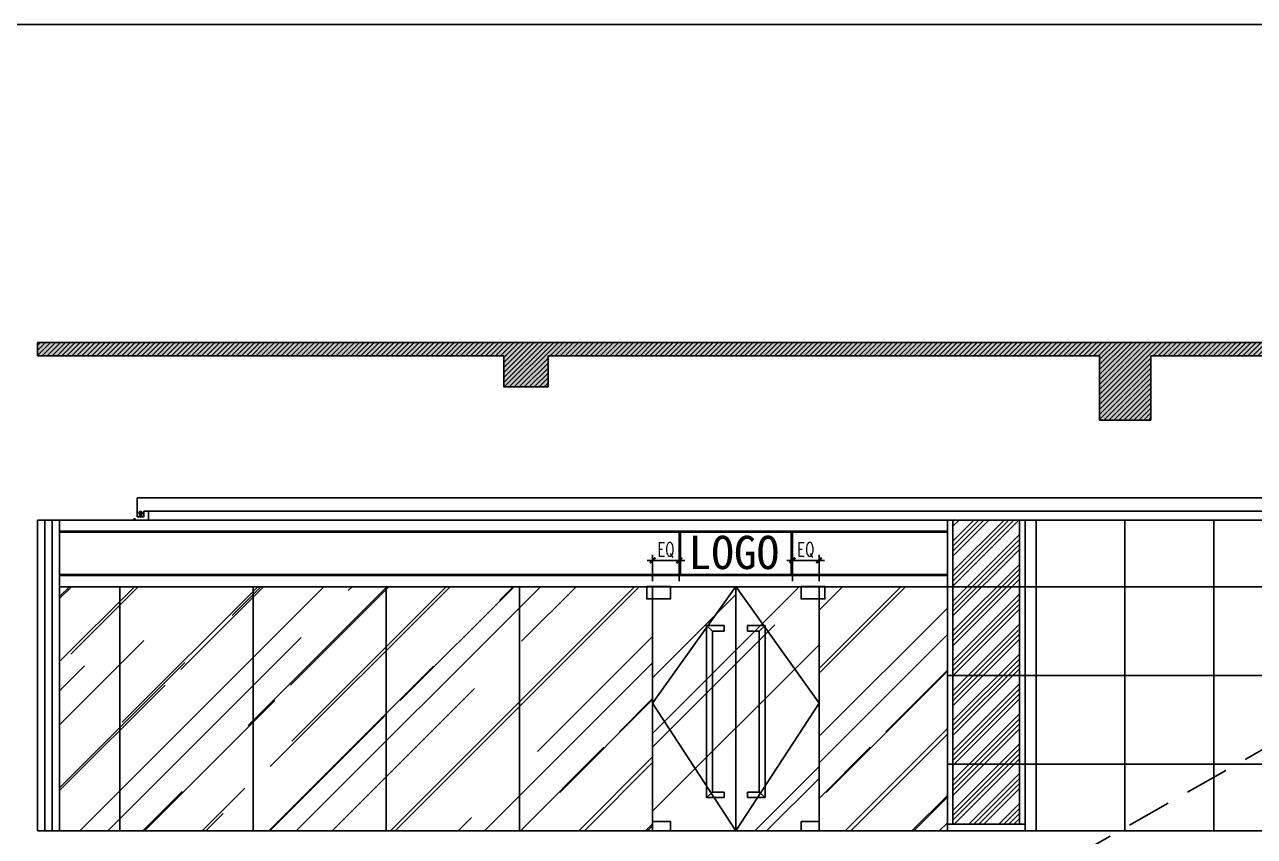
# Model space of a CAD drawing. Header units: millimetres. Extents: x 110215 to 630040, y -488650 to 141897.
# Drawn here: x 155548 to 166630, y 134583 to 141897 of the extents above; entities that cross this region are included whole.
import ezdxf
from ezdxf.xclip import XClip

# ---------------------------------------------------------------- set-up
doc = ezdxf.new("R2010")
doc.units = ezdxf.units.MM
doc.header["$LTSCALE"] = 1000
doc.header["$XCLIPFRAME"] = 0
doc.linetypes.add('_DASH', pattern=[0.6, 0.4, -0.2])
doc.layers.get('Defpoints').update_dxf_attribs({"color": 2})
for name, color, linetype in [('0-140b立面看线', 3, 'Continuous'), ('0-140c立面材料填充', 250, 'Continuous'), ('0-140d立面材料分隔', 146, 'Continuous'), ('0-140立面图剖切线', 4, 'Continuous')]:
    doc.layers.add(name, color=color, linetype=linetype)
doc.styles.add('TXT', font='txt.shx', dxfattribs={"width": 0.7})
doc.styles.add('繁黑体', font='simhei.ttf')
doc.styles.add('黑体', font='simhei.ttf')
doc.dimstyles.new('50', dxfattribs={"dimscale": 50, "dimtxt": 3, "dimasz": 0.6, "dimexe": 0.6, "dimexo": 0.6, "dimtad": 1, "dimdec": 0, "dimdsep": 46, "dimtxsty": '黑体', "dimblk1": 'ARCHTICK', "dimblk2": 'ARCHTICK', "dimsah": 1, "dimcen": 0, "dimdle": 1, "dimclrd": 251, "dimclre": 251, "dimclrt": 2, "dimadec": 0, "dimazin": 0, "dimtfac": 1, "dimtdec": 0, "dimtix": 1, "dimtmove": 2, "dimatfit": 3, "dimldrblk": 'DOT', "dimfxl": 0, "dimtolj": 1, "dimtzin": 0, "dimarcsym": 0})
doc.dimstyles.new('副本 1-50', dxfattribs={"dimscale": 50, "dimtxt": 2.5, "dimasz": 1, "dimexe": 1, "dimexo": 1, "dimgap": 0.6, "dimtad": 1, "dimdec": 0, "dimrnd": 5, "dimzin": 0, "dimdsep": 46, "dimtxsty": 'TXT', "dimblk": 'ARCHTICK', "dimcen": 4, "dimdle": 1, "dimclrd": 3, "dimclre": 3, "dimclrt": 3, "dimadec": 0, "dimazin": 0, "dimtfac": 1, "dimtdec": 0, "dimtix": 1, "dimtmove": 2, "dimatfit": 3, "dimldrblk": 'ARCHTICK', "dimfxl": 0, "dimtolj": 1, "dimtzin": 0, "dimarcsym": 0})

# ---------------------------------------------------------------- blocks, each defined once
blk = doc.blocks.new('_ArchTick')
at = {"color": 0, "linetype": 'ByBlock', "const_width": 0.4}
blk.add_lwpolyline([(-0.5, -0.5), (0.5, 0.5)], dxfattribs=at)
blk = doc.blocks.new('*D130')
at = {"color": 3, "lineweight": -2, "transparency": 16777216}
for p, q in [((2433621, 314332), (2433281, 314332)), ((2433331, 314145), (2433331, 314382)), ((2433571, 314145), (2433571, 314382))]:
    blk.add_line(p, q, dxfattribs=at)
at = {"layer": 'Defpoints', "color": 0, "transparency": 16777216}
for p in [(2433331, 314332), (2433331, 314095), (2433571, 314095)]:
    blk.add_point(p, dxfattribs=at)
at = {"color": 3, "lineweight": -2, "transparency": 16777216, "xscale": 50, "yscale": 50, "zscale": 50, "rotation": 180}
blk.add_blockref('_ArchTick', (2433331, 314332), dxfattribs=at)
at = {"color": 3, "lineweight": -2, "transparency": 16777216, "xscale": 50, "yscale": 50, "zscale": 50}
blk.add_blockref('_ArchTick', (2433571, 314332), dxfattribs=at)
at = {"color": 3, "transparency": 16777216, "insert": (2433451, 314425), "char_height": 125, "attachment_point": 5, "style": 'TXT'}
blk.add_mtext('\\A1;EQ', dxfattribs=at)
blk = doc.blocks.new('*D131')
at = {"color": 3, "lineweight": -2, "transparency": 16777216}
for p, q in [((2432021, 314332), (2432361, 314332)), ((2432071, 314145), (2432071, 314382)), ((2432311, 314145), (2432311, 314382))]:
    blk.add_line(p, q, dxfattribs=at)
at = {"layer": 'Defpoints', "color": 0, "transparency": 16777216}
for p in [(2432311, 314332), (2432071, 314095), (2432311, 314095)]:
    blk.add_point(p, dxfattribs=at)
at = {"color": 3, "lineweight": -2, "transparency": 16777216, "xscale": 50, "yscale": 50, "zscale": 50, "rotation": 180}
blk.add_blockref('_ArchTick', (2432071, 314332), dxfattribs=at)
at = {"color": 3, "lineweight": -2, "transparency": 16777216, "xscale": 50, "yscale": 50, "zscale": 50}
blk.add_blockref('_ArchTick', (2432311, 314332), dxfattribs=at)
at = {"color": 3, "transparency": 16777216, "insert": (2432191, 314425), "char_height": 125, "attachment_point": 5, "style": 'TXT'}
blk.add_mtext('\\A1;EQ', dxfattribs=at)
blk = doc.blocks.new('*D1305')
at = {"color": 251, "lineweight": -2, "transparency": 16777216}
for p, q in [((148404, 100988), (148224, 100988)), ((148254, 98738), (148254, 101038)), ((148404, 98788), (148224, 98788))]:
    blk.add_line(p, q, dxfattribs=at)
at = {"layer": 'Defpoints', "color": 0, "transparency": 16777216}
for p in [(148254, 100988), (148654, 100988), (148654, 98788)]:
    blk.add_point(p, dxfattribs=at)
at = {"color": 251, "lineweight": -2, "transparency": 16777216, "xscale": 30, "yscale": 30, "zscale": 30}
for p, rotation in [((148254, 100988), 90), ((148254, 98788), 270)]:
    blk.add_blockref('_ArchTick', p, dxfattribs=dict(at, rotation=rotation))
at = {"color": 2, "transparency": 16777216, "insert": (148147, 99888), "char_height": 150, "attachment_point": 5, "rotation": 90, "style": '黑体'}
blk.add_mtext('\\A1;2200', dxfattribs=at)
blk = doc.blocks.new('_DOT')
at = {"color": 0, "linetype": 'ByBlock'}
blk.add_line((-0.5, 0), (-1, 0), dxfattribs=at)
at = {"color": 0, "linetype": 'ByBlock', "const_width": 0.5}
blk.add_lwpolyline([(-0.25, 0, 1), (0.25, 0, 1)], format="xyb", close=True, dxfattribs=at)
blk = doc.blocks.new('*D1306')
at = {"color": 251, "lineweight": -2, "transparency": 16777216}
for p, q in [((148254, 100938), (148254, 101638)), ((148404, 101588), (148224, 101588)), ((148404, 100988), (148224, 100988))]:
    blk.add_line(p, q, dxfattribs=at)
at = {"layer": 'Defpoints', "color": 0, "transparency": 16777216}
for p in [(148254, 101588), (148654, 101588), (148654, 100988)]:
    blk.add_point(p, dxfattribs=at)
at = {"color": 251, "lineweight": -2, "transparency": 16777216, "xscale": 30, "yscale": 30, "zscale": 30}
for p, rotation in [((148254, 101588), 90), ((148254, 100988), 270)]:
    blk.add_blockref('_ArchTick', p, dxfattribs=dict(at, rotation=rotation))
at = {"color": 2, "transparency": 16777216, "insert": (148147, 101288), "char_height": 150, "attachment_point": 5, "rotation": 90, "style": '黑体'}
blk.add_mtext('\\A1;600', dxfattribs=at)
blk = doc.blocks.new('*D1307')
at = {"color": 251, "lineweight": -2, "transparency": 16777216}
for p, q in [((148404, 101788), (148224, 101788)), ((148254, 101788), (148254, 101818)), ((148254, 101588), (148254, 101788)), ((148404, 101588), (148224, 101588)), ((148254, 101588), (148254, 101558))]:
    blk.add_line(p, q, dxfattribs=at)
at = {"layer": 'Defpoints', "color": 0, "transparency": 16777216}
for p in [(148254, 101788), (148654, 101788), (148654, 101588)]:
    blk.add_point(p, dxfattribs=at)
at = {"color": 251, "lineweight": -2, "transparency": 16777216, "xscale": 30, "yscale": 30, "zscale": 30}
for p, rotation in [((148254, 101788), 270), ((148254, 101588), 90)]:
    blk.add_blockref('_ArchTick', p, dxfattribs=dict(at, rotation=rotation))
at = {"color": 2, "transparency": 16777216, "insert": (148147, 101688), "char_height": 150, "attachment_point": 5, "rotation": 90, "style": '黑体'}
blk.add_mtext('\\A1;200', dxfattribs=at)
blk = doc.blocks.new('A$C087422EE')
for p, q in [((0, 28), (54, 28)), ((8, 72), (8, 63)), ((45, 72), (8, 72)), ((8, 63), (45, 63)), ((12, 63), (16, 45)), ((27, 0), (27, 54)), ((41, 63), (37, 45)), ((45, 63), (45, 72))]:
    blk.add_line(p, q)
blk.add_circle((27, 28), 20)
blk = doc.blocks.new('kjlkj')
at = {"layer": '0-140c立面材料填充'}
h = blk.add_hatch(dxfattribs=at)
h.set_pattern_fill('AR-RROOF', color=256, scale=50, angle=45, style=0)
h.set_pattern_definition([(45, (2419215.6, 311894.9), (1077.63, 2873.68), [19050, -2540, 6350, -1270]), (45, (2419961, 313538.3), (-2092.4, 296.35), [3810, -419.1, 7620, -952.5]), (45, (2418901.25, 313107.2), (4068.056, 5271.41), [10160, -1778, 5080, -1270])])
h.paths.add_polyline_path([(2433571.1, 314094.9), (2432071.1, 314094.9), (2432071.1, 311894.9), (2433571.1, 311894.9)])
at = {"color": 8}
for p, q in [((2432311.1, 314194.9), (2432311.1, 314594.9)), ((2432321.1, 314194.9), (2432321.1, 314594.9)), ((2433321.1, 314194.9), (2433321.1, 314594.9)), ((2433331.1, 314194.9), (2433331.1, 314594.9))]:
    blk.add_line(p, q, dxfattribs=at)
for points in [[(2432821.1, 314094.9), (2432071.1, 313044.9), (2432821.1, 311894.9)], [(2432821.1, 314094.9), (2433571.1, 313044.9), (2432821.1, 311894.9)]]:
    blk.add_lwpolyline(points, dxfattribs=at)
at = {"layer": '0-140d立面材料分隔'}
for p, q in [((2432071.1, 314094.9), (2432071.1, 311894.9)), ((2432821.1, 314094.9), (2432821.1, 311894.9)), ((2433571.1, 314094.9), (2433571.1, 311894.9))]:
    blk.add_line(p, q, dxfattribs=at)
at = {"layer": '0-140d立面材料分隔', "color": 1}
for p, q in [((2432609.7, 313694.9, -219.5), (2432556.9, 313744.9, -219.5)), ((2432556.9, 313744.9, -219.5), (2432556.9, 312194.9)), ((2432556.9, 313744.9, -219.5), (2432715.4, 313744.9, -219.5)), ((2432715.4, 313744.9, -219.5), (2432715.4, 313694.9, -219.5)), ((2432926.8, 313744.9, -219.5), (2432926.8, 313694.9, -219.5)), ((2433085.4, 313744.9, -219.5), (2432926.8, 313744.9, -219.5)), ((2433032.5, 313694.9, -219.5), (2433085.4, 313744.9, -219.5)), ((2433085.4, 313744.9, -219.5), (2433085.4, 312194.9)), ((2432609.7, 313694.9, -219.5), (2432609.7, 312244.9)), ((2432609.7, 313694.9, -219.5), (2432715.4, 313694.9, -219.5)), ((2433032.5, 313694.9, -219.5), (2432926.8, 313694.9, -219.5)), ((2433032.5, 313694.9, -219.5), (2433032.5, 312244.9)), ((2432609.7, 312244.9), (2432556.9, 312194.9)), ((2432715.4, 312194.9), (2432556.9, 312194.9)), ((2432715.4, 312244.9), (2432609.7, 312244.9)), ((2432715.4, 312244.9), (2432715.4, 312194.9)), ((2432926.8, 312244.9), (2433032.5, 312244.9)), ((2432926.8, 312244.9), (2432926.8, 312194.9)), ((2432926.8, 312194.9), (2433085.4, 312194.9)), ((2433032.5, 312244.9), (2433085.4, 312194.9))]:
    blk.add_line(p, q, dxfattribs=at)
for points in [[(2432018.3, 314094.9), (2432233.1, 314094.9), (2432233.1, 313984.9), (2432018.3, 313984.9)], [(2433409.2, 314094.9), (2433624, 314094.9), (2433624, 313984.9), (2433409.2, 313984.9)], [(2432071.1, 311978.2), (2432233.1, 311978.2), (2432233.1, 311894.9), (2432071.1, 311894.9)], [(2433409.2, 311978.2), (2433571.1, 311978.2), (2433571.1, 311894.9), (2433409.2, 311894.9)]]:
    blk.add_lwpolyline(points, close=True, dxfattribs=at)
at = {"color": 1, "style": '繁黑体'}
blk.add_text('LOGO', height=300, dxfattribs=at).set_placement((2432396, 314253.3, -219.5))
at = {"color": 8}
dim = blk.add_linear_dim(base=(2432311.1, 314332.1), p1=(2432071.1, 314094.9), p2=(2432311.1, 314094.9), text='EQ', dimstyle='副本 1-50', dxfattribs=at)
dim.commit()
dim.dimension.update_dxf_attribs({"geometry": '*D131', "text_midpoint": (2432191.1, 314424.6)})
dim = blk.add_linear_dim(base=(2433331.1, 314332.1), p1=(2433571.1, 314094.9), p2=(2433331.1, 314094.9), angle=180, text='EQ', dimstyle='副本 1-50', dxfattribs=at)
dim.commit()
dim.dimension.update_dxf_attribs({"geometry": '*D130', "text_midpoint": (2433451.1, 314424.6)})
blk = doc.blocks.new('XDSADAS')
h = blk.add_hatch()
h.set_pattern_fill('ANSI31', color=250, scale=10)
h.paths.add_polyline_path([(158687.9, 103067.5), (168316.5, 103067.5), (168316.5, 102487.5), (168775.1, 102487.5), (168775.1, 103037.5), (169290.7, 103037.5), (169290.7, 102337.5), (169892.4, 102337.5), (169892.4, 103037.5), (173353.9, 103037.5), (173353.9, 102337.5), (173953.9, 102337.5), (173953.9, 103037.5), (177804, 103037.5), (177804, 102337.5), (178404, 102337.5), (178404, 103037.5), (181055.6, 103037.5), (181055.6, 102337.5), (181655.6, 102337.5), (181655.6, 103037.5), (182755.3, 103037.5), (182755.3, 102337.5), (183255.3, 102337.5), (183255.3, 103187.5), (148654.3, 103187.5), (148654.3, 103067.5), (152855.8, 103067.5), (152855.8, 102787.5), (153255.8, 102787.5), (153255.8, 103067.5), (158225.4, 103067.5), (158225.4, 102487.5), (158687.9, 102487.5)])
at = {"layer": '0-140c立面材料填充'}
h = blk.add_hatch(dxfattribs=at)
h.set_pattern_fill('AR-CONC', color=256)
h.paths.add_polyline_path([(158687.9, 103067.5), (168316.5, 103067.5), (168316.5, 102487.5), (168775.1, 102487.5), (168775.1, 103037.5), (169290.7, 103037.5), (169290.7, 102337.5), (169892.4, 102337.5), (169892.4, 103037.5), (173353.9, 103037.5), (173353.9, 102337.5), (173953.9, 102337.5), (173953.9, 103037.5), (177804, 103037.5), (177804, 102337.5), (178404, 102337.5), (178404, 103037.5), (181055.6, 103037.5), (181055.6, 102337.5), (181655.6, 102337.5), (181655.6, 103037.5), (182755.3, 103037.5), (182755.3, 102337.5), (183255.3, 102337.5), (183255.3, 103187.5), (148654.3, 103187.5), (148654.3, 103067.5), (152855.8, 103067.5), (152855.8, 102787.5), (153255.8, 102787.5), (153255.8, 103067.5), (158225.4, 103067.5), (158225.4, 102487.5), (158687.9, 102487.5)])
h = blk.add_hatch(dxfattribs=at)
h.set_pattern_fill('ANSI34', color=256, scale=10)
h.paths.add_polyline_path([(156903.8, 101590.2), (156903.8, 98847.5), (157503.9, 98847.5), (157503.9, 101587.5)])
h = blk.add_hatch(dxfattribs=at)
h.set_pattern_fill('AR-RROOF', color=256, scale=600, angle=45)
h.set_pattern_definition([(45, (170597.97, 185418.05), (509.117, 1357.645), [9000, -1200, 3000, -600]), (45, (170950.1, 186194.45), (-988.535, 140.007), [1800, -198, 3600, -450]), (45, (170449.47, 185990.8), (1921.9162, 2490.43), [4800, -840, 2400, -600])])
h.paths.add_polyline_path([(154197.8, 100877.5), (154144.9, 100877.5), (154144.9, 100987.5), (148854.3, 100987.5), (148854.3, 98787.5), (153447.8, 98787.5), (154197.8, 98787.5)])
h = blk.add_hatch(dxfattribs=at)
h.set_pattern_fill('AR-RROOF', color=256, scale=600, angle=45)
h.set_pattern_definition([(45, (172997.97, 185418.05), (509.117, 1357.645), [9000, -1200, 3000, -600]), (45, (173350.1, 186194.45), (-988.535, 140.007), [1800, -198, 3600, -450]), (45, (172849.47, 185990.8), (1921.9162, 2490.43), [4800, -840, 2400, -600])])
h.paths.add_polyline_path([(156853.9, 98787.5), (156853.9, 100987.5), (155750.6, 100987.5), (155750.6, 100877.5), (155697.8, 100877.5), (155697.8, 98829.2), (155697.8, 98787.5), (156853.9, 98787.5)])
for p, q in [((148654.3, 103187.5), (148654.3, 103067.5)), ((183255.3, 103187.5), (148654.3, 103187.5)), ((152855.8, 103067.5), (148654.3, 103067.5)), ((152855.8, 102787.5), (152855.8, 103067.5)), ((158225.4, 103067.5), (153255.8, 103067.5)), ((153255.8, 102787.5), (153255.8, 103067.5)), ((158225.4, 102487.5), (158225.4, 103067.5)), ((168316.5, 103067.5), (158687.9, 103067.5)), ((158687.9, 102487.5), (158687.9, 103067.5)), ((153255.8, 102787.5), (152855.8, 102787.5)), ((158687.9, 102487.5), (158225.4, 102487.5))]:
    blk.add_line(p, q)
at = {"color": 251}
for p, q in [((149397.8, 98787.5), (149397.8, 100987.5)), ((150597.8, 98787.5), (150597.8, 100987.5)), ((151797.8, 98787.5), (151797.8, 100987.5)), ((152997.8, 98787.5), (152997.8, 100987.5))]:
    blk.add_line(p, q, dxfattribs=at)
at = {"layer": '0-140b立面看线'}
for p, q in [((149654.3, 101667.5), (183254.3, 101667.5)), ((149654.3, 101587.5), (183254.3, 101587.5))]:
    blk.add_line(p, q, dxfattribs=at)
at = {"layer": '0-140c立面材料填充', "color": 251}
for p, q in [((157653.9, 101587.5), (157653.9, 98787.5)), ((158453.9, 101587.5), (158453.9, 98787.5)), ((159253.9, 101587.5), (159253.9, 98787.5)), ((157553.9, 100987.5), (156853.9, 100987.5)), ((164054.1, 100987.5), (157553.9, 100987.5)), ((157553.9, 100187.5), (156853.9, 100187.5)), ((164054.1, 100187.5), (157553.9, 100187.5)), ((157553.9, 99387.5), (156853.9, 99387.5)), ((164054.1, 99387.5), (157553.9, 99387.5))]:
    blk.add_line(p, q, dxfattribs=at)
at = {"layer": '0-140d立面材料分隔'}
for p, q in [((156853.9, 101587.5), (156853.9, 98787.5)), ((157553.9, 101587.5), (157553.9, 98787.5)), ((148854.3, 101487.5), (156853.9, 101487.5)), ((148854.3, 101477.5), (156853.9, 101477.5)), ((148854.3, 101097.5), (156853.9, 101097.5)), ((148854.3, 101087.5), (156853.9, 101087.5)), ((148854.3, 100987.5), (156853.9, 100987.5)), ((157553.9, 98847.5), (156853.9, 98847.5))]:
    blk.add_line(p, q, dxfattribs=at)
at = {"layer": '0-140d立面材料分隔', "color": 8}
for p, q in [((156903.8, 101591.1), (156903.8, 98847.5)), ((157503.9, 101587.5), (157503.9, 98847.5))]:
    blk.add_line(p, q, dxfattribs=at)
at = {"layer": '0-140立面图剖切线'}
for p, q in [((148654.3, 101587.5), (148654.3, 98787.5)), ((183254.3, 101587.5), (148654.3, 101587.5)), ((148654.3, 98787.5), (148654.3, 101587.5)), ((148720.9, 98787.5), (148720.9, 101587.5)), ((148787.6, 98787.5), (148787.6, 101587.5)), ((148854.3, 101587.5), (148854.3, 98787.5)), ((148854.3, 98787.5), (148854.3, 101587.5)), ((183154.3, 98787.5), (148654.3, 98787.5))]:
    blk.add_line(p, q, dxfattribs=at)
blk.add_lwpolyline([(183254.3, 101787.5), (149654.3, 101787.5), (149554.3, 101787.5), (149554.3, 101617.5), (149614.3, 101617.5), (149614.3, 101667.5), (149654.3, 101667.5), (149654.3, 101587.5), (149534.3, 101587.5), (149534.3, 101597.5), (149524.3, 101597.5), (149524.3, 101587.5), (148854.3, 101587.5)], dxfattribs=at)
at = {"color": 1, "xscale": 0.75, "yscale": 0.75, "zscale": 0.75, "rotation": 180}
blk.add_blockref('A$C087422EE', (149604.1, 101671.5), dxfattribs=at)
at = {"color": 8}
blk.add_blockref('kjlkj', (-2277873.4, -213107.3), dxfattribs=at)
for base, p1, p2, picture, middle in [((148254.3, 101787.5), (148654.3, 101587.5), (148654.3, 101787.5), '*D1307', (148147.2, 101687.5)), ((148254.3, 101587.5), (148654.3, 100987.5), (148654.3, 101587.5), '*D1306', (148147.2, 101287.5)), ((148254.3, 100987.5), (148654.3, 98787.5), (148654.3, 100987.5), '*D1305', (148147.2, 99887.5))]:
    dim = blk.add_linear_dim(base=base, p1=p1, p2=p2, angle=90, dimstyle='50')
    dim.commit()
    dim.dimension.update_dxf_attribs({"geometry": picture, "text_midpoint": middle})

msp = doc.modelspace()

# ---------------------------------------------------------------- linework, layer by layer
at = {"color": 251, "linetype": '_DASH'}
msp.add_line((173154.7, 139032.7), (155658.2, 129086.1), dxfattribs=at)
msp.add_lwpolyline([(151227.8, 141896.8), (176773.2, 141896.8), (176773.2, 121785.6), (151227.8, 121785.6)], close=True)

# ---------------------------------------------------------------- block references
ref = msp.add_blockref('XDSADAS', (7009.6, 35845.1))
XClip(ref).set_block_clipping_path([(146620.8231822895, 96570.2980120732), (166147.2116013104, 105825.8694406446)])

doc.saveas('drawing.dxf')
